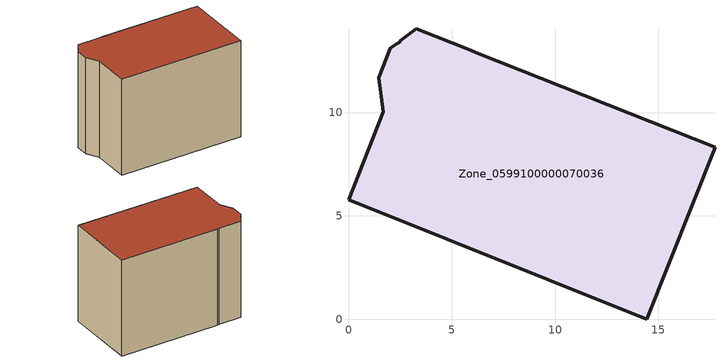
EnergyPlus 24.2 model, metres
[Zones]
Zone_0599100000070036
 floor ground (C_G): 2.52,13.48 3.28,14.05 5.92,13.01 6.17,12.9 17.74,8.33 14.43,0 0,5.77 1.69,10.04 1.47,11.69 2.03,13.11 2.4,13.39 2.49,13.38 z0
 wall outside (C_F): 6.17,12.9 5.92,13.01 3.28,14.05 2.52,13.48 2.49,13.38 2.4,13.39 2.03,13.11 1.47,11.69 1.69,10.04 0,5.77 14.43,0 17.74,8.33 6.17,12.9 z0:12.23
 roof outside (C_R): 2.4,13.39 2.03,13.11 1.47,11.69 1.69,10.04 0,5.77 14.43,0 17.74,8.33 6.17,12.9 5.92,13.01 3.28,14.05 2.52,13.48 2.49,13.38 z12.23
[BUILDING]
Pand.0599100000070036: North Axis=0; Terrain=City; Loads Convergence Tolerance Value=0.04; Temperature Convergence Tolerance Value=0.4; Solar Distribution=FullExterior; Maximum Number of Warmup Days=25; Minimum Number of Warmup Days=1
[Site:Location]
Rotterdam.The.Hague.AP_ZH_NLD Design_Conditions: Latitude=51.96; Longitude=4.45; Time Zone=1; Elevation=-4.5
[SITE:GROUNDTEMPERATURE:BUILDINGSURFACE]
18, 18, 18, 18, 18, 18, 18, 18, 18, 18, 18, 18
[MATERIAL] Thermal Absorptance=0.9; Solar Absorptance=0.7; Visible Absorptance=0.7
Name | Roughness | Thickness | Conductivity | Density | Specific Heat
G.TC.1946 | MediumSmooth | 0.15 | 1 | 540 | 1210
F.TC.1946 | Rough | 0.3 | 0.857143 | 1920 | 840
R.TC.1946 | MediumRough | 0.2 | 0.909091 | 1500 | 1000
[CONSTRUCTION]
C_G: G.TC.1946
C_F: F.TC.1946
C_R: R.TC.1946
[ZONE]
Zone_0599100000070036: Type=1; Multiplier=1; Ceiling Height=Autocalculate; Volume=Autocalculate; Floor Area=autocalculate; Part of Total Floor Area=Yes
[ZONEINFILTRATION:DESIGNFLOWRATE]
Infil_Zone_0599100000070036: Zone or ZoneList or Space or SpaceList=Zone_0599100000070036; Schedule=AlwaysOn; Design Flow Rate Calculation Method=Flow/Area; Flow Rate per Floor Area=0.003; Constant Term Coefficient=1; Temperature Term Coefficient=0; Velocity Term Coefficient=0; Velocity Squared Term Coefficient=0
[HVACTEMPLATE:ZONE:IDEALLOADSAIRSYSTEM]
Zone_0599100000070036: Maximum Heating Supply Air Temperature=50; Minimum Cooling Supply Air Temperature=13; Maximum Heating Supply Air Humidity Ratio=0.0156; Minimum Cooling Supply Air Humidity Ratio=0.0077; Heating Limit=NoLimit; Cooling Limit=NoLimit; Dehumidification Control Type=ConstantSensibleHeatRatio; Cooling Sensible Heat Ratio=0.7; Dehumidification Setpoint=60; Humidification Control Type=None; Humidification Setpoint=30; Outdoor Air Method=None; Outdoor Air Flow Rate per Person=0.00944; Outdoor Air Flow Rate per Zone Floor Area=0; Outdoor Air Flow Rate per Zone=0; Demand Controlled Ventilation Type=None; Outdoor Air Economizer Type=NoEconomizer; Heat Recovery Type=None; Sensible Heat Recovery Effectiveness=0.7; Latent Heat Recovery Effectiveness=0.65
[ZONECONTROL:THERMOSTAT]
ThermostatControl_Zone_0599100000070036: Zone or ZoneList=Zone_0599100000070036; Control Type Schedule=DualSetpointControlType; Control 1=Thermostat_Zone_0599100000070036; Temperature Difference Between Cutout And Setpoint=0
[THERMOSTATSETPOINT:DUALSETPOINT]
Thermostat_Zone_0599100000070036: Heating Setpoint Temperature Schedule=HeatingSetpoint_Zone_0599100000070036; Cooling Setpoint Temperature Schedule=CoolingSetpoint_Zone_0599100000070036
[SCHEDULE:COMPACT]
HeatingSetpoint_Zone_0599100000070036: Through: 12/31, For: AllDays, Until: 24:00, 21
CoolingSetpoint_Zone_0599100000070036: Through: 12/31, For: AllDays, Until: 24:00, 24
DualSetpointControlType: Through: 12/31, For: AllDays, Until: 24:00, 4
AlwaysOn: Through: 12/31, For: AllDays, Until: 24:00, 1
